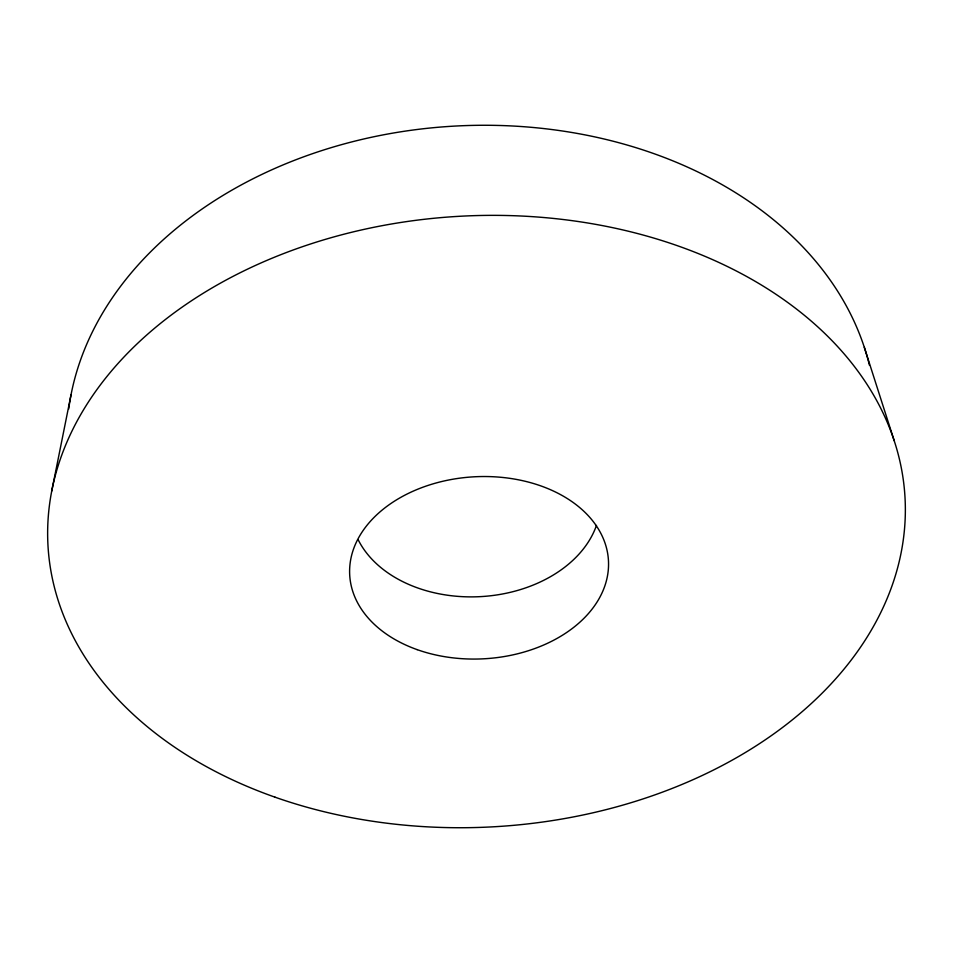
<?xml version="1.0" encoding="UTF-8"?>
<svg xmlns="http://www.w3.org/2000/svg" width="953" height="953" viewBox="0 0 953 953"><rect width="100%" height="100%" fill="white"/><g stroke="black" fill="none" stroke-linecap="round" stroke-linejoin="round"><path stroke-width="1.43" d="M51.712 491.117L71.01 394.899M864.3 347.285L894.2 440.727M68.711 408.992A404.846 303.411 -3.2 0 1 69.104 406.181M69.307 404.775A404.846 303.411 -3.2 0 1 457.833 125.927A404.846 303.411 -3.2 0 1 869.41 365.166M596.471 525.437A124.914 90.904 -3.2 0 1 481.336 596.578A124.914 90.904 -3.2 0 1 358.125 539.66M417.152 649.636A129.584 91.131 -3.2 0 0 608.514 561.877A129.584 91.131 -3.2 0 0 411.565 491.879A129.584 91.131 -3.2 0 0 417.152 649.636M275.012 797.173A429.184 305.722 -3.2 0 0 905.1 499.193A429.184 305.722 -3.2 0 0 249.376 268.258A429.184 305.722 -3.2 0 0 275.012 797.173"/></g></svg>
